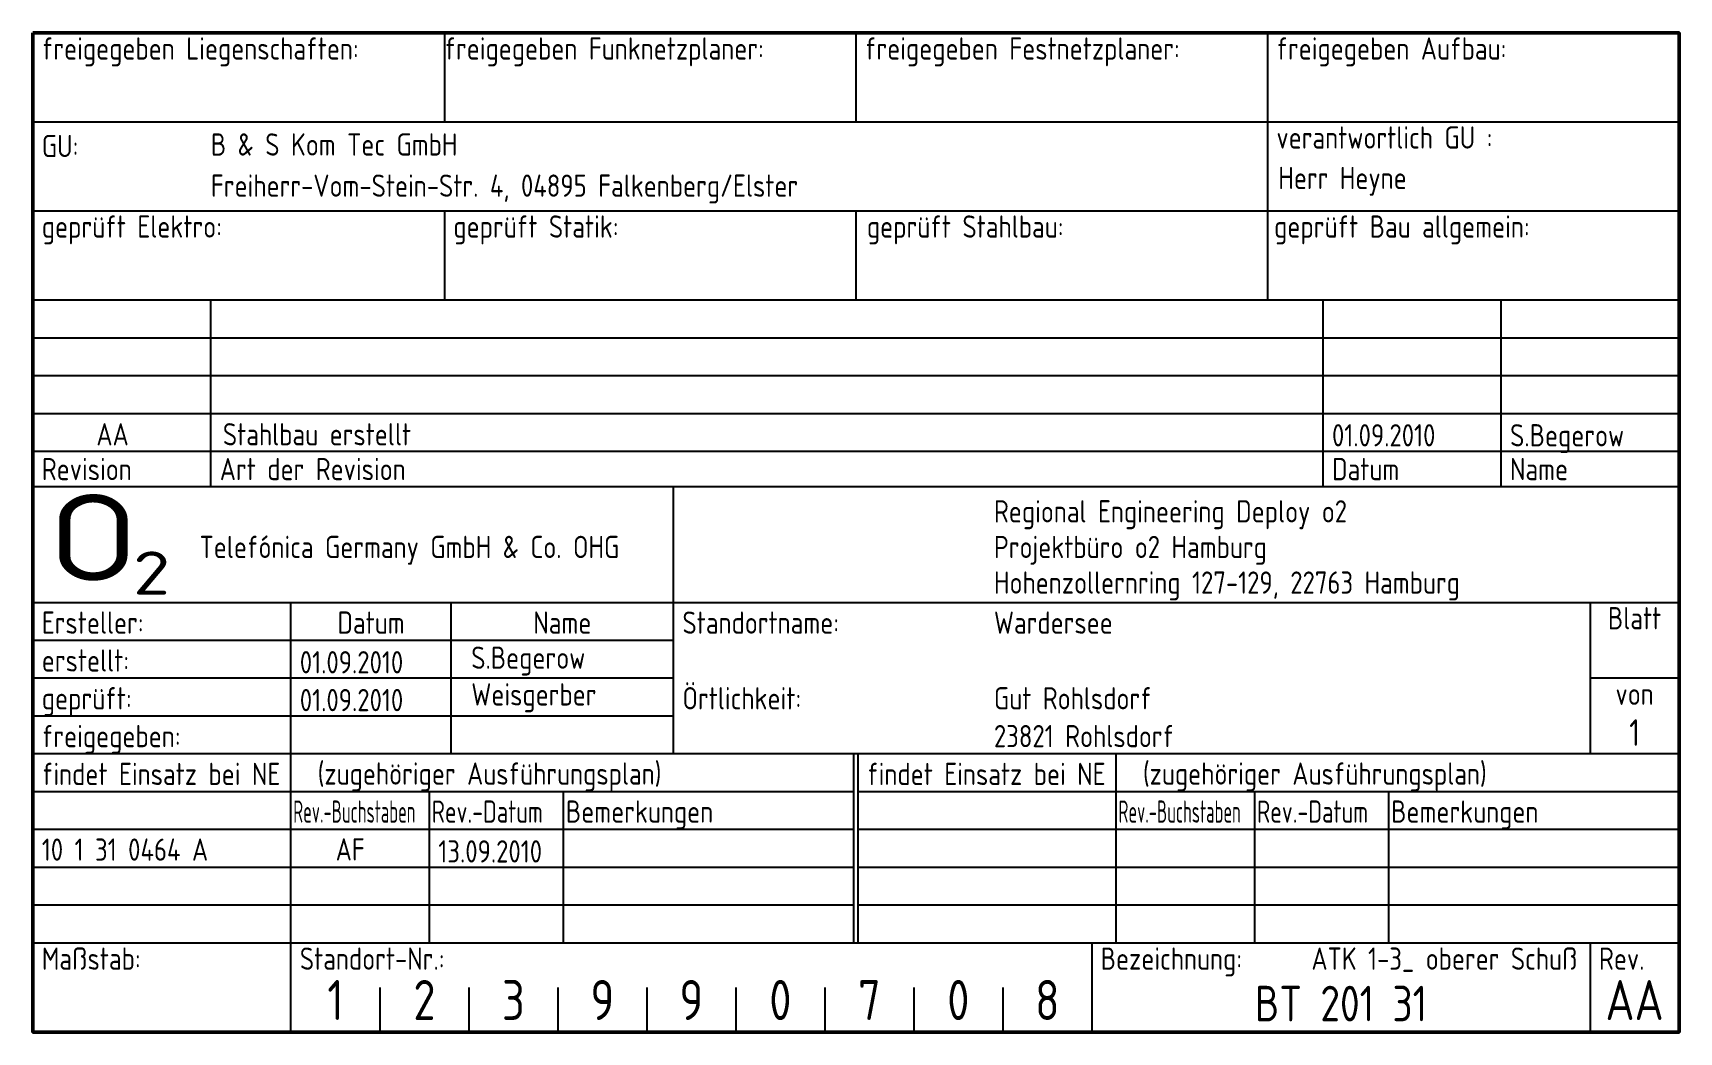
# Model space of a CAD drawing. Header units: millimetres. Extents: x 13748 to 74527, y 9979 to 22406.
# Drawn here: x 13748 to 32248, y 11181 to 22406 of the extents above.
import ezdxf
from ezdxf.enums import TextEntityAlignment as Align

# ---------------------------------------------------------------- set-up
doc = ezdxf.new("R2010")
doc.units = ezdxf.units.MM
doc.layers.add('00_Rahmen_Schriftfeld', color=7, linetype='Continuous', lineweight=25)
doc.layers.add('00_Text_PapierBereich', color=7, linetype='Continuous', lineweight=25)
doc.styles.add('ISOCP', font='ISOCP', dxfattribs={"width": 0.9})
doc.styles.add('Stil1', font='isocpeur.ttf')

msp = doc.modelspace()

# ---------------------------------------------------------------- linework, layer by layer
at = {"layer": '00_Rahmen_Schriftfeld'}
for p, q in [((18373.2, 22405.7), (18373.2, 21405.7)), ((22998.2, 22405.7), (22998.2, 21405.7)), ((27623.2, 22405.7), (27623.2, 21405.7)), ((13748.2, 21405.7), (32248.2, 21405.7)), ((27623.2, 21405.7), (27623.2, 19405.7)), ((13748.2, 20405.7), (32248.2, 20405.7)), ((18373.2, 20405.7), (18373.2, 19405.7)), ((22998.2, 20405.7), (22998.2, 19405.7)), ((13748.2, 19405.7), (32248.2, 19405.7)), ((15748.2, 17305.7), (15748.2, 19405.7)), ((28248.2, 17305.7), (28248.2, 19405.7)), ((30248.2, 17305.7), (30248.2, 19405.7)), ((13748.2, 18980.7), (32248.2, 18980.7)), ((13748.2, 18555.7), (32248.2, 18555.7)), ((13748.2, 18130.7), (32248.2, 18130.7)), ((13748.2, 17705.7), (32248.2, 17705.7)), ((32248.2, 17305.7), (13748.2, 17305.7)), ((20948.2, 14305.7), (20948.2, 17305.7)), ((13748.2, 16005.7), (32248.2, 16005.7)), ((16648.2, 12180.7), (16648.2, 16005.7)), ((18448.2, 14305.7), (18448.2, 16005.7)), ((31248.2, 16005.7), (31248.2, 14305.7)), ((20948.2, 15580.7), (13748.2, 15580.7)), ((20948.2, 15155.7), (13748.2, 15155.7)), ((32248.2, 15155.7), (31248.2, 15155.7)), ((20948.2, 14730.7), (13748.2, 14730.7)), ((32248.2, 14305.7), (13748.2, 14305.7)), ((22973, 12180.7), (22973, 14305.7)), ((23023, 12180.7), (23023, 14305.7)), ((25923, 12180.7), (25923, 14305.7)), ((22973, 13880.7), (13748.2, 13880.7)), ((18205, 12180.7), (18205, 13880.7)), ((19712.3, 12180.7), (19712.3, 13880.7)), ((32247.7, 13880.7), (23023, 13880.7)), ((27479.8, 12180.7), (27479.8, 13880.7)), ((28987.1, 12180.7), (28987.1, 13880.7)), ((22973, 13455.7), (13748.2, 13455.7)), ((32247.7, 13455.7), (23023, 13455.7)), ((22973, 13030.6), (13748.2, 13030.6)), ((22973, 13030.6), (13748.2, 13030.6)), ((32247.7, 13030.6), (23023, 13030.6)), ((22973, 12605.7), (13748.2, 12605.7)), ((32247.7, 12605.7), (23023, 12605.7)), ((32248.2, 12180.7), (13748.2, 12180.7)), ((16648.2, 11180.7), (16648.2, 12180.7)), ((25648.2, 12180.7), (25648.2, 11180.7)), ((31248.2, 12180.7), (31248.2, 11180.7)), ((17648.2, 11680.7), (17648.2, 11180.7)), ((18648.2, 11680.7), (18648.2, 11180.7)), ((19648.2, 11680.7), (19648.2, 11180.7)), ((20648.2, 11680.7), (20648.2, 11180.7)), ((21648.2, 11680.7), (21648.2, 11180.7)), ((22648.2, 11680.7), (22648.2, 11180.7)), ((23648.2, 11680.7), (23648.2, 11180.7)), ((24648.2, 11680.7), (24648.2, 11180.7))]:
    msp.add_line(p, q, dxfattribs=at)
at = {"layer": '00_Rahmen_Schriftfeld', "lineweight": 50}
msp.add_lwpolyline([(13748.2, 22405.7), (32248.2, 22405.7), (32248.2, 11180.7), (13748.2, 11180.7)], close=True, dxfattribs=at)

# ---------------------------------------------------------------- texts
at = {"layer": '00_Rahmen_Schriftfeld', "style": 'ISOCP', "width": 0.9}
for s, p in [('Regional Engineering Deploy o2', (24548.7, 16905.7)), ('Telefónica Germany GmbH & Co. OHG', (15621.4, 16505.7)), ('Projektbüro o2 Hamburg', (24548.7, 16505.7)), ('Hohenzollernring 127-129, 22763 Hamburg', (24548.7, 16105.7)), ('Wardersee', (24548.2, 15655.7)), ('Gut Rohlsdorf', (24548.2, 14805.7)), ('23821 Rohlsdorf', (24548.2, 14380.7)), ('10 1 31 0464 A', (13848.2, 13105.6))]:
    msp.add_text(s, height=250, dxfattribs=at).set_placement(p)
at = {"layer": '00_Rahmen_Schriftfeld', "lineweight": 50, "style": 'ISOCP', "width": 0.9}
for s, p in [('1', (17148.2, 11180.7)), ('2', (18148.2, 11180.7)), ('3', (19148.2, 11180.7)), ('9', (20148.2, 11180.7)), ('9', (21148.2, 11180.7)), ('0', (22148.2, 11180.7)), ('7', (23148.2, 11180.7)), ('0', (24148.2, 11180.7)), ('8', (25148.2, 11180.7))]:
    msp.add_text(s, height=450, dxfattribs=at).set_placement(p, align=Align.BOTTOM_CENTER)
at = {"layer": '00_Text_PapierBereich', "style": 'ISOCP'}
for s, width, p in [('freigegeben Liegenschaften:', 0.9, (13848.2, 22105.7)), ('freigegeben Funknetzplaner:', 0.9, (18373.2, 22105.7)), ('freigegeben Festnetzplaner:', 0.9, (23098.2, 22105.7)), ('freigegeben Aufbau:', 0.9, (27723.2, 22105.7)), ('B & S Kom Tec GmbH', 0.9, (15748.2, 21027.3)), ('verantwortlich GU :', 0.9, (27723.2, 21105.7)), ('GU:', 0.9, (13848.2, 21010)), ('Freiherr-Vom-Stein-Str. 4, 04895 Falkenberg/Elster', 0.9, (15748.2, 20565)), ('Herr Heyne', 0.9, (27744.3, 20651.7)), ('geprüft Elektro:', 0.9, (13848.2, 20105.7)), ('geprüft Statik:', 0.9, (18473.2, 20105.7)), ('geprüft Stahlbau:', 0.9, (23120.8, 20105.7)), ('geprüft Bau allgemein:', 0.9, (27697.2, 20105.7)), ('AA', 0.9, (14461.5, 17771.8)), ('Stahlbau erstellt', 0.9, (15883.1, 17771.8)), ('01.09.2010', 0.9, (28347.6, 17760.4)), ('S.Begerow', 0.9, (30349.6, 17760.4)), ('Revision', 0.9, (13848.2, 17380.7)), ('Art der Revision', 0.9, (15848.2, 17380.7)), ('Datum', 0.9, (28348.2, 17380.7)), ('Name', 0.9, (30348.2, 17380.7)), ('Ersteller:', 0.9, (13848.2, 15655.7)), ('Standortname:', 0.9, (21048.2, 15655.7)), ('erstellt:', 0.9, (13848.2, 15230.7)), ('01.09.2010', 0.9, (16747.6, 15210.4)), ('S.Begerow', 0.9, (18674.8, 15261.7)), ('geprüft:', 0.9, (13848.2, 14805.7)), ('01.09.2010', 0.9, (16747.6, 14785.4)), ('Weisgerber', 0.9, (18674.8, 14848.8)), ('Örtlichkeit:', 0.9, (21048.2, 14805.7)), ('freigegeben:', 0.9, (13848.2, 14380.7)), ('findet Einsatz bei NE', 0.9, (13848.2, 13955.7)), ('(zugehöriger Ausführungsplan)', 0.9, (16948.2, 13960)), ('findet Einsatz bei NE', 0.9, (23123, 13955.7)), ('(zugehöriger Ausführungsplan)', 0.9, (26223, 13960)), ('Rev.-Buchstaben', 0.6, (16673.6, 13532.8)), ('Rev.-Datum', 0.8, (18230.4, 13532.8)), ('Bemerkungen', 0.9, (19737.7, 13532.8)), ('Rev.-Buchstaben', 0.6, (25948.3, 13532.8)), ('Rev.-Datum', 0.8, (27505.1, 13532.8)), ('Bemerkungen', 0.9, (29012.4, 13532.8)), ('AF', 0.9, (17150.8, 13107.8)), ('13.09.2010', 0.9, (18304.4, 13085.4)), ('Maßstab:', 0.9, (13848.2, 11880.7)), ('Standort-Nr.:', 0.9, (16748.2, 11880.7)), ('Bezeichnung:', 0.9, (25748.2, 11880.7)), ('Rev.', 0.9, (31348.2, 11880.7))]:
    msp.add_text(s, height=250, dxfattribs=dict(at, width=width)).set_placement(p)
at = {"layer": '00_Text_PapierBereich', "color": 180, "style": 'Stil1'}
for s, height, width, p, p2 in [('O', 971.6, 1.314504, (13917.8, 16250.9), (14939.5, 16250.9)), ('2', 485.8, 1.228493, (14873, 16094.9), (15290.8, 16094.9))]:
    msp.add_text(s, height=height, dxfattribs=dict(at, width=width)).set_placement(p, p2, align=Align.FIT)
at = {"layer": '00_Text_PapierBereich', "style": 'ISOCP', "width": 0.9}
for s, height, p in [('Blatt', 250, (31748.2, 15630.7)), ('Datum', 250, (17548.2, 15580.7)), ('Name', 250, (19698.2, 15580.7)), ('von', 250, (31748.2, 14780.7)), ('1', 300, (31748.2, 14305.7))]:
    msp.add_text(s, height=height, dxfattribs=at).set_placement(p, align=Align.BOTTOM_CENTER)
msp.add_text('ATK 1-3_ oberer Schuß', height=250, dxfattribs=at).set_placement((31106.9, 11880.7), align=Align.RIGHT)
at = {"layer": '00_Text_PapierBereich', "lineweight": 50, "style": 'ISOCP', "width": 0.9}
for s, height, p in [('BT 201 31', 400, (28448.2, 11180.7)), ('AA', 450, (31748.2, 11180.7))]:
    msp.add_text(s, height=height, dxfattribs=at).set_placement(p, align=Align.BOTTOM_CENTER)

doc.saveas('drawing.dxf')
